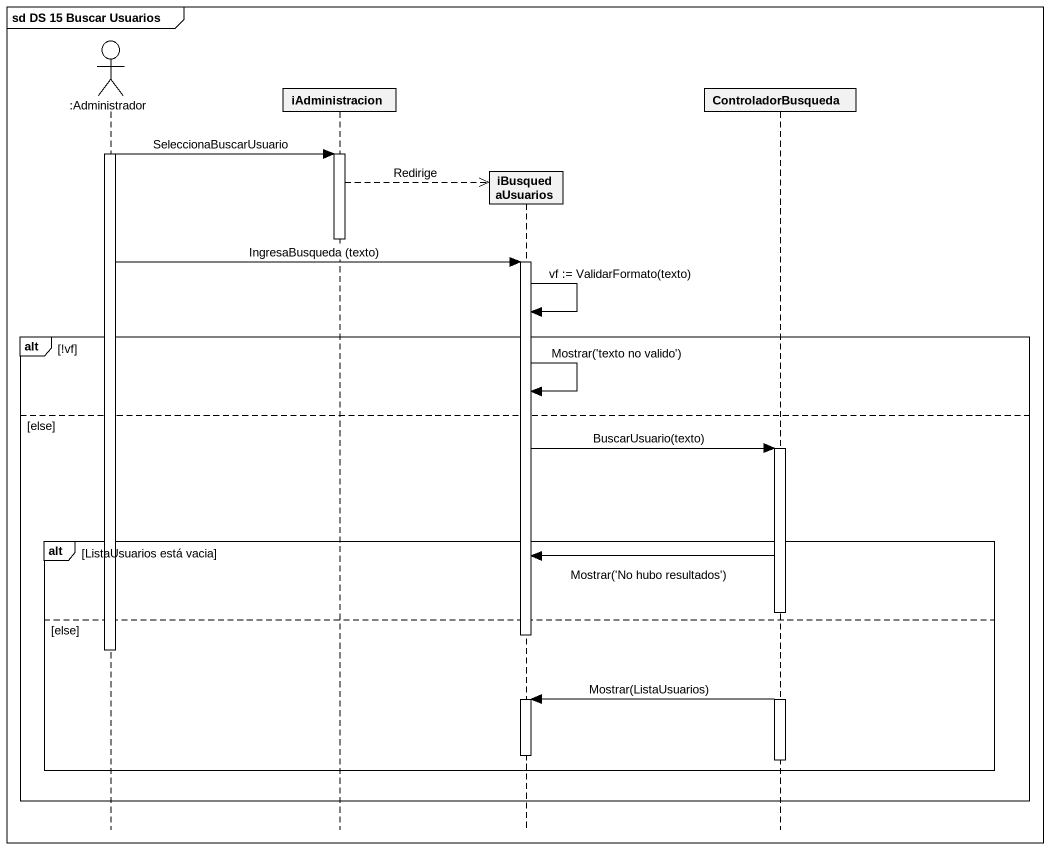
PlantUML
@startuml
mainframe sd DS 15 Buscar Usuarios
hide footbox
actor ":Administrador" as Administrador
participant iAdministracion
participant iBusquedaUsuarios
participant ControladorBusqueda

activate Administrador
Administrador -> iAdministracion : SeleccionaBuscarUsuario
activate iAdministracion
iAdministracion -->> iBusquedaUsuarios ** : Redirige
deactivate iAdministracion
Administrador -> iBusquedaUsuarios : IngresaBusqueda (texto)
activate iBusquedaUsuarios
iBusquedaUsuarios -> iBusquedaUsuarios : vf := ValidarFormato(texto)
alt !vf
  iBusquedaUsuarios -> iBusquedaUsuarios : Mostrar('texto no valido')
else else
  iBusquedaUsuarios -> ControladorBusqueda : BuscarUsuario(texto)
  activate ControladorBusqueda
  alt ListaUsuarios está vacia
    ControladorBusqueda -> iBusquedaUsuarios : Mostrar('No hubo resultados')
  else else
    deactivate iBusquedaUsuarios
    deactivate Administrador
    ControladorBusqueda -> iBusquedaUsuarios : Mostrar(ListaUsuarios)
    activate iBusquedaUsuarios
    deactivate iBusquedaUsuarios
    deactivate ControladorBusqueda
  end
end
@enduml
